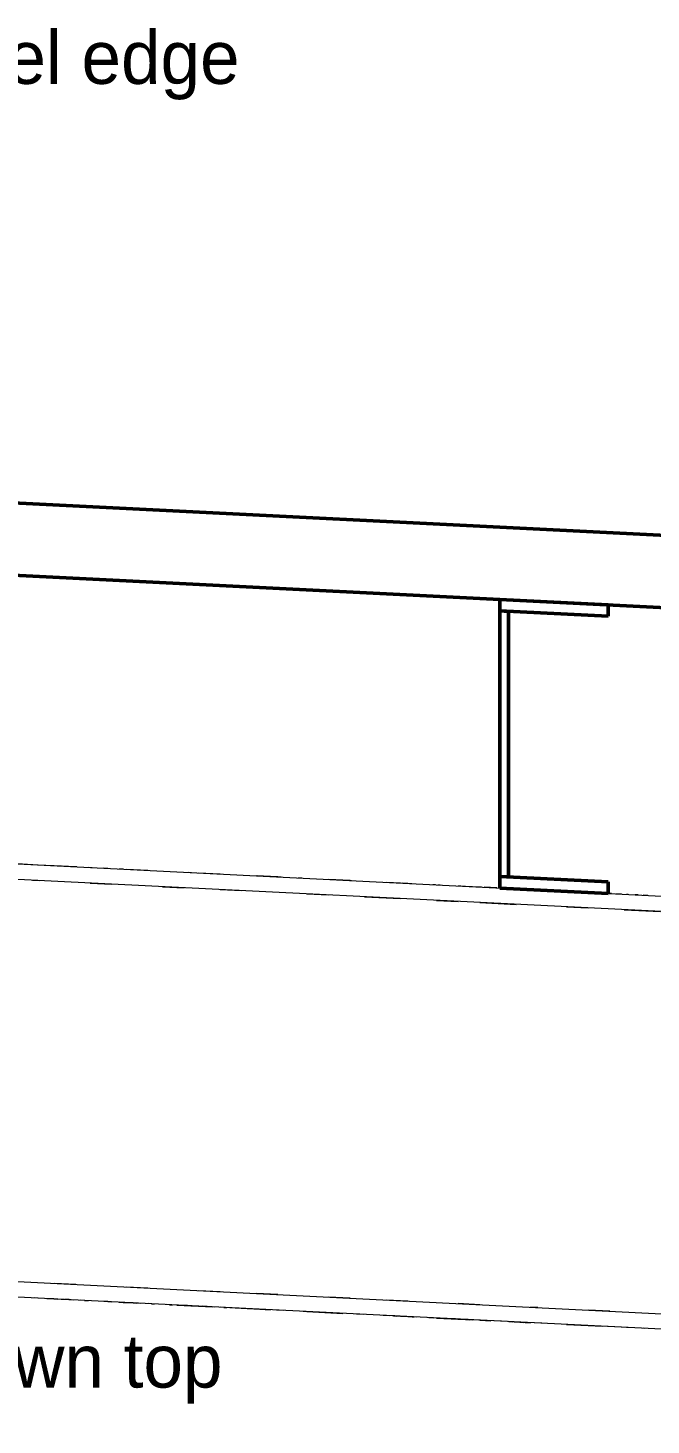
# Model space of a CAD drawing. Header units: metres. Extents: x 10 to 831, y 10 to 584.
# Drawn here: x 361.71 to 383.28, y 437 to 485.39 of the extents above; entities that cross this region are included whole.
import ezdxf

# ---------------------------------------------------------------- set-up
doc = ezdxf.new("R2010")
doc.units = ezdxf.units.M
for name, color, linetype, lineweight in [('CUT', 7, 'Continuous', 50), ('DIM', 1, 'Continuous', 13), ('TXT', 7, 'Continuous', 18), ('VIS', 8, 'Continuous', 13)]:
    doc.layers.add(name, color=color, linetype=linetype, lineweight=lineweight)

msp = doc.modelspace()

# ---------------------------------------------------------------- linework, layer by layer
at = {"layer": 'CUT'}
for p, q in [((315, 471.252), (450, 464.503)), ((450, 462.003), (315, 468.752)), ((381.8, 465.413), (378.05, 465.6)), ((378.05, 465.6), (378.05, 465.2)), ((378.35, 465.185), (378.05, 465.2)), ((378.05, 465.2), (378.05, 456)), ((378.05, 465.2), (381.8, 465.013)), ((378.35, 455.985), (378.35, 465.185)), ((381.8, 465.013), (381.8, 465.413)), ((381.8, 455.812), (378.05, 456)), ((378.05, 456), (378.05, 455.6)), ((378.05, 456), (378.35, 455.985)), ((378.05, 455.6), (381.8, 455.413)), ((381.8, 455.413), (381.8, 455.812))]:
    msp.add_line(p, q, dxfattribs=at)
at = {"layer": 'VIS'}
for p, q in [((30, 473.002), (450, 452.002)), ((450, 451.467), (30, 472.467)), ((315, 471.252), (450, 464.503)), ((359.989, 469.003), (364.13, 468.796)), ((361.05, 468.95), (362.659, 468.87)), ((366.451, 468.68), (361.232, 468.941)), ((361.667, 468.919), (361.915, 468.907)), ((363.861, 468.81), (361.733, 468.916)), ((361.992, 468.903), (361.742, 468.916)), ((364.012, 468.802), (361.763, 468.914)), ((362.006, 468.902), (361.772, 468.914)), ((362.039, 468.9), (361.789, 468.913)), ((362.042, 468.9), (361.793, 468.913)), ((361.851, 468.91), (362.101, 468.898)), ((361.923, 468.906), (362.667, 468.869)), ((362.23, 468.891), (361.983, 468.904)), ((362.234, 468.891), (361.984, 468.904)), ((361.992, 468.903), (362.242, 468.89)), ((361.993, 468.903), (362.243, 468.89)), ((362.142, 468.895), (362.001, 468.903)), ((362.798, 468.863), (362.084, 468.899)), ((362.115, 468.897), (362.843, 468.861)), ((362.384, 468.884), (362.134, 468.896)), ((362.142, 468.895), (362.284, 468.889)), ((362.394, 468.883), (362.145, 468.895)), ((362.154, 468.895), (362.396, 468.882)), ((362.406, 468.882), (362.157, 468.894)), ((362.181, 468.894), (362.426, 468.881)), ((362.442, 468.88), (362.196, 468.893)), ((362.2, 468.893), (363.372, 468.834)), ((362.459, 468.88), (362.211, 468.892)), ((362.464, 468.88), (362.214, 468.892)), ((362.978, 468.853), (362.236, 468.89)), ((367.519, 468.627), (362.267, 468.889)), ((362.565, 468.875), (362.315, 468.886)), ((362.362, 468.885), (362.612, 468.872)), ((362.365, 468.884), (363.595, 468.822)), ((362.425, 468.881), (362.675, 468.869)), ((362.442, 468.88), (362.692, 468.868)), ((362.471, 468.879), (364.719, 468.767)), ((450, 462.003), (315, 468.752)), ((362.518, 468.877), (367.769, 468.614)), ((362.519, 468.877), (362.766, 468.864)), ((362.778, 468.864), (362.534, 468.876)), ((362.699, 468.868), (362.562, 468.875)), ((363.314, 468.837), (362.577, 468.873)), ((362.829, 468.861), (362.586, 468.873)), ((362.655, 468.87), (362.903, 468.858)), ((362.656, 468.87), (363.377, 468.833)), ((362.699, 468.868), (362.835, 468.861)), ((362.845, 468.86), (363.096, 468.847)), ((362.851, 468.86), (363.101, 468.847)), ((362.904, 468.858), (364.63, 468.771)), ((363.173, 468.844), (362.925, 468.856)), ((363.22, 468.841), (362.972, 468.854)), ((362.992, 468.853), (363.241, 468.841)), ((363.12, 468.846), (363.363, 468.834)), ((363.384, 468.833), (363.134, 468.846)), ((363.391, 468.833), (363.142, 468.846)), ((363.404, 468.832), (363.154, 468.845)), ((363.161, 468.845), (363.405, 468.832)), ((363.413, 468.832), (363.179, 468.844)), ((363.429, 468.831), (363.183, 468.844)), ((363.463, 468.829), (363.213, 468.842)), ((363.538, 468.825), (363.288, 468.838)), ((364.534, 468.776), (363.308, 468.837)), ((363.333, 468.836), (363.561, 468.825)), ((363.424, 468.832), (363.674, 468.819)), ((363.673, 468.819), (363.428, 468.831)), ((363.731, 468.816), (363.482, 468.828)), ((364.278, 468.788), (363.529, 468.826)), ((363.603, 468.822), (363.853, 468.81)), ((363.866, 468.809), (363.616, 468.822)), ((363.902, 468.808), (363.652, 468.82)), ((363.966, 468.804), (363.719, 468.817)), ((363.851, 468.81), (364.101, 468.798)), ((363.857, 468.81), (364.106, 468.797)), ((363.94, 468.805), (364.19, 468.793)), ((365.695, 468.717), (363.962, 468.805)), ((365.182, 468.744), (363.99, 468.803)), ((364.239, 468.791), (363.996, 468.803)), ((364.285, 468.788), (364.043, 468.8)), ((365.219, 468.741), (364.055, 468.8)), ((364.055, 468.799), (364.298, 468.788)), ((364.087, 468.798), (364.329, 468.786)), ((364.097, 468.798), (364.817, 468.762)), ((364.138, 468.796), (364.385, 468.783)), ((364.15, 468.795), (364.398, 468.783)), ((364.416, 468.781), (364.169, 468.794)), ((364.315, 468.787), (364.182, 468.793)), ((364.463, 468.779), (364.212, 468.792)), ((364.243, 468.791), (364.47, 468.779)), ((365.037, 468.75), (364.287, 468.788)), ((364.315, 468.787), (364.447, 468.78)), ((364.341, 468.785), (364.59, 468.773)), ((364.346, 468.785), (364.595, 468.772)), ((364.404, 468.783), (364.653, 468.77)), ((364.653, 468.77), (364.407, 468.782)), ((364.663, 468.769), (364.415, 468.782)), ((364.729, 468.766), (364.48, 468.779)), ((364.49, 468.778), (364.74, 468.765)), ((364.543, 468.776), (366.184, 468.693)), ((364.82, 468.762), (364.586, 468.773)), ((364.628, 468.771), (364.873, 468.759)), ((364.884, 468.759), (364.635, 468.771)), ((364.887, 468.758), (364.639, 468.771)), ((364.899, 468.757), (364.651, 468.77)), ((365.449, 468.73), (364.708, 468.767)), ((365.49, 468.728), (364.741, 468.765)), ((364.784, 468.764), (365.034, 468.751)), ((364.99, 468.753), (365.74, 468.716)), ((365.054, 468.75), (365.296, 468.737)), ((365.126, 468.746), (365.373, 468.734)), ((365.895, 468.708), (365.155, 468.745)), ((365.457, 468.73), (365.207, 468.742)), ((365.462, 468.73), (365.212, 468.742)), ((365.54, 468.726), (365.29, 468.738)), ((365.317, 468.737), (366.547, 468.675)), ((365.345, 468.736), (365.595, 468.723)), ((365.352, 468.735), (365.601, 468.723)), ((365.632, 468.721), (365.387, 468.733)), ((365.7, 468.717), (365.456, 468.73)), ((365.739, 468.716), (365.49, 468.728)), ((365.742, 468.716), (365.5, 468.728)), ((365.51, 468.727), (366.238, 468.69)), ((366.267, 468.689), (365.529, 468.726)), ((365.606, 468.722), (365.833, 468.711)), ((365.885, 468.709), (365.636, 468.721)), ((365.641, 468.721), (365.89, 468.708)), ((365.646, 468.72), (367.255, 468.639)), ((365.897, 468.707), (365.648, 468.72)), ((365.86, 468.71), (365.735, 468.716)), ((366.036, 468.701), (365.786, 468.713)), ((365.86, 468.71), (365.985, 468.703)), ((366.152, 468.695), (365.904, 468.707)), ((366.227, 468.691), (365.977, 468.703)), ((365.981, 468.703), (366.228, 468.691)), ((365.988, 468.703), (366.238, 468.69)), ((366.227, 468.691), (365.993, 468.703)), ((366.019, 468.702), (366.258, 468.689)), ((366.021, 468.702), (366.262, 468.689)), ((366.115, 468.697), (366.361, 468.684)), ((366.366, 468.684), (366.117, 468.697)), ((366.438, 468.681), (366.191, 468.693)), ((366.462, 468.68), (366.212, 468.692)), ((367.089, 468.648), (366.375, 468.684)), ((366.39, 468.683), (367.135, 468.645)), ((367.161, 468.644), (366.43, 468.681)), ((366.685, 468.668), (366.438, 468.681)), ((366.735, 468.666), (366.486, 468.678)), ((366.514, 468.677), (366.741, 468.666)), ((366.61, 468.672), (366.73, 468.666)), ((370.259, 468.49), (366.61, 468.672)), ((366.882, 468.659), (366.633, 468.671)), ((366.881, 468.659), (366.634, 468.671)), ((366.894, 468.658), (366.645, 468.671)), ((366.844, 468.661), (367.094, 468.648)), ((366.846, 468.66), (367.096, 468.648)), ((366.85, 468.66), (368.577, 468.574)), ((367.199, 468.642), (366.957, 468.654)), ((366.987, 468.653), (367.237, 468.64)), ((366.988, 468.653), (367.229, 468.641)), ((367.771, 468.614), (367.022, 468.651)), ((367.052, 468.65), (367.273, 468.639)), ((367.075, 468.649), (367.32, 468.636)), ((367.385, 468.634), (367.134, 468.646)), ((367.392, 468.633), (367.143, 468.645)), ((367.921, 468.606), (367.18, 468.644)), ((367.462, 468.63), (367.211, 468.642)), ((370.508, 468.477), (367.26, 468.639)), ((367.535, 468.626), (367.286, 468.638)), ((368.478, 468.579), (367.314, 468.637)), ((367.331, 468.636), (368.078, 468.599)), ((367.356, 468.635), (368.527, 468.576)), ((367.642, 468.62), (367.394, 468.633)), ((367.635, 468.621), (367.4, 468.632)), ((367.409, 468.632), (367.659, 468.62)), ((367.422, 468.631), (367.65, 468.62)), ((367.675, 468.619), (367.428, 468.631)), ((367.45, 468.63), (367.694, 468.618)), ((367.459, 468.63), (367.699, 468.618)), ((367.596, 468.622), (368.832, 468.561)), ((367.868, 468.609), (367.621, 468.622)), ((370.416, 468.481), (367.719, 468.616)), ((368.037, 468.601), (367.788, 468.613)), ((368.996, 468.553), (367.804, 468.613)), ((368.081, 468.599), (367.837, 468.611)), ((368.623, 468.572), (367.892, 468.608)), ((368.17, 468.594), (367.928, 468.606)), ((367.954, 468.605), (368.196, 468.592)), ((367.959, 468.605), (368.206, 468.592)), ((368.39, 468.583), (368.141, 468.596)), ((368.461, 468.58), (368.212, 468.592)), ((368.22, 468.591), (368.47, 468.579)), ((368.489, 468.578), (368.239, 468.591)), ((368.269, 468.589), (369.498, 468.527)), ((368.285, 468.588), (368.535, 468.575)), ((368.534, 468.576), (368.285, 468.588)), ((368.341, 468.586), (368.59, 468.573)), ((368.379, 468.583), (369.041, 468.55)), ((368.665, 468.569), (368.418, 468.582)), ((368.722, 468.567), (368.473, 468.579)), ((369.221, 468.541), (368.482, 468.579)), ((368.485, 468.578), (368.735, 468.566)), ((368.489, 468.578), (368.739, 468.566)), ((368.543, 468.575), (368.788, 468.563)), ((368.594, 468.573), (368.844, 468.561)), ((368.854, 468.56), (368.607, 468.572)), ((368.867, 468.559), (368.617, 468.572)), ((368.91, 468.557), (368.663, 468.57)), ((374.022, 468.302), (368.77, 468.564)), ((368.785, 468.563), (369.013, 468.552)), ((369.042, 468.55), (368.808, 468.562)), ((369.059, 468.549), (368.809, 468.562)), ((369.061, 468.549), (368.816, 468.562)), ((368.947, 468.555), (368.836, 468.561)), ((368.872, 468.559), (369.121, 468.547)), ((369.132, 468.546), (368.884, 468.558)), ((368.9, 468.558), (369.141, 468.546)), ((368.906, 468.557), (369.149, 468.545)), ((368.92, 468.557), (369.17, 468.544)), ((368.921, 468.557), (370.613, 468.472)), ((368.937, 468.555), (369.186, 468.543)), ((368.947, 468.555), (369.059, 468.549)), ((368.964, 468.554), (370.712, 468.467)), ((369.02, 468.552), (374.272, 468.289)), ((369.375, 468.534), (369.127, 468.546)), ((369.387, 468.533), (369.138, 468.546)), ((369.461, 468.529), (369.211, 468.542)), ((369.338, 468.535), (370.084, 468.499)), ((369.344, 468.535), (369.594, 468.523)), ((369.35, 468.535), (369.599, 468.523)), ((370.083, 468.499), (369.353, 468.535)), ((369.627, 468.521), (369.385, 468.534)), ((369.395, 468.533), (369.502, 468.527)), ((369.844, 468.51), (369.395, 468.533)), ((369.656, 468.519), (369.409, 468.532)), ((369.484, 468.529), (370.233, 468.491)), ((369.522, 468.527), (369.767, 468.514)), ((369.573, 468.524), (369.82, 468.512)), ((369.84, 468.51), (369.594, 468.523)), ((369.885, 468.509), (369.635, 468.521)), ((369.899, 468.507), (369.651, 468.52)), ((369.695, 468.518), (369.921, 468.506)), ((369.822, 468.512), (369.716, 468.517)), ((369.716, 468.517), (369.965, 468.504)), ((370.449, 468.48), (369.745, 468.515)), ((370.033, 468.501), (369.784, 468.514)), ((370.04, 468.5), (369.796, 468.513)), ((369.822, 468.512), (369.93, 468.506)), ((369.92, 468.506), (370.169, 468.494)), ((369.937, 468.505), (370.184, 468.493)), ((370.219, 468.492), (369.97, 468.504)), ((370.219, 468.492), (369.97, 468.504)), ((370.373, 468.484), (370.124, 468.496)), ((370.883, 468.459), (370.136, 468.495)), ((370.146, 468.495), (370.81, 468.462)), ((370.168, 468.494), (371.34, 468.435)), ((370.904, 468.457), (370.188, 468.493)), ((370.243, 468.49), (371.852, 468.41)), ((370.536, 468.476), (370.286, 468.488)), ((370.558, 468.475), (370.308, 468.487)), ((371.581, 468.423), (370.333, 468.486)), ((370.341, 468.486), (370.582, 468.474)), ((370.344, 468.486), (370.594, 468.473)), ((370.349, 468.485), (370.599, 468.472)), ((370.361, 468.485), (371.089, 468.448)), ((370.622, 468.471), (370.373, 468.484)), ((370.646, 468.47), (370.399, 468.483)), ((370.435, 468.481), (370.685, 468.469)), ((370.764, 468.465), (370.514, 468.477)), ((370.561, 468.475), (370.809, 468.462)), ((371.737, 468.416), (370.573, 468.474)), ((370.826, 468.461), (370.58, 468.474)), ((370.883, 468.459), (370.633, 468.471)), ((370.693, 468.468), (371.774, 468.414)), ((370.955, 468.454), (370.706, 468.467)), ((371.898, 468.408), (370.716, 468.466)), ((371.058, 468.45), (370.814, 468.462)), ((370.819, 468.462), (371.566, 468.424)), ((370.832, 468.461), (371.579, 468.423)), ((371.084, 468.448), (370.841, 468.461)), ((370.858, 468.459), (371.603, 468.423)), ((370.918, 468.457), (371.168, 468.444)), ((371.214, 468.442), (370.965, 468.454)), ((371.64, 468.421), (370.966, 468.454)), ((371.218, 468.442), (370.969, 468.454)), ((370.982, 468.453), (371.232, 468.441)), ((370.99, 468.453), (371.235, 468.44)), ((371.057, 468.45), (371.284, 468.439)), ((371.368, 468.434), (371.117, 468.447)), ((371.37, 468.434), (371.121, 468.447)), ((371.382, 468.433), (371.135, 468.446)), ((371.385, 468.433), (371.135, 468.445)), ((371.387, 468.433), (371.152, 468.445)), ((371.212, 468.442), (371.462, 468.43)), ((371.22, 468.442), (372.942, 468.356)), ((371.987, 468.403), (371.237, 468.44)), ((371.532, 468.426), (371.283, 468.439)), ((371.29, 468.438), (373.017, 468.351)), ((371.338, 468.435), (371.58, 468.423)), ((371.349, 468.435), (371.598, 468.423)), ((371.47, 468.429), (371.371, 468.434)), ((371.636, 468.421), (371.389, 468.433)), ((371.681, 468.418), (371.435, 468.431)), ((371.47, 468.429), (371.568, 468.424)), ((371.488, 468.428), (372.237, 468.391)), ((372.306, 468.387), (371.566, 468.424)), ((371.88, 468.409), (371.631, 468.421)), ((371.961, 468.404), (371.73, 468.416)), ((371.783, 468.413), (372.022, 468.401)), ((371.786, 468.413), (372.035, 468.4)), ((372.056, 468.399), (371.806, 468.412)), ((371.844, 468.411), (372.093, 468.398)), ((372.111, 468.397), (371.863, 468.409)), ((371.865, 468.409), (371.959, 468.404)), ((372.305, 468.387), (371.865, 468.409)), ((371.915, 468.407), (372.163, 468.394)), ((371.915, 468.407), (372.578, 468.374)), ((372.209, 468.392), (371.961, 468.404)), ((371.966, 468.404), (372.193, 468.393)), ((372.043, 468.4), (372.29, 468.388)), ((372.811, 468.362), (372.095, 468.398)), ((372.37, 468.384), (372.123, 468.397)), ((372.385, 468.383), (372.135, 468.395)), ((372.431, 468.381), (372.148, 468.395)), ((372.243, 468.391), (372.525, 468.376)), ((372.49, 468.378), (372.245, 468.391)), ((372.518, 468.377), (372.275, 468.389)), ((372.531, 468.376), (372.281, 468.389)), ((372.287, 468.388), (373.763, 468.315)), ((372.541, 468.375), (372.297, 468.387)), ((372.301, 468.387), (372.543, 468.375)), ((372.305, 468.387), (372.546, 468.375)), ((372.327, 468.386), (373.074, 468.349)), ((372.58, 468.374), (372.33, 468.386)), ((372.349, 468.385), (372.598, 468.373)), ((373.121, 468.346), (372.379, 468.384)), ((372.406, 468.382), (372.656, 468.37)), ((372.715, 468.366), (372.466, 468.379)), ((372.48, 468.378), (372.73, 468.366)), ((372.511, 468.377), (374.152, 468.295)), ((372.794, 468.363), (372.56, 468.375)), ((372.878, 468.358), (372.628, 468.371)), ((372.708, 468.367), (372.957, 468.355)), ((373.436, 468.33), (372.762, 468.365)), ((373.059, 468.35), (372.839, 468.361)), ((372.856, 468.36), (373.938, 468.305)), ((373.186, 468.343), (372.966, 468.354)), ((373.032, 468.351), (373.279, 468.338)), ((373.292, 468.338), (373.046, 468.35)), ((373.469, 468.329), (373.224, 468.341)), ((373.224, 468.341), (373.463, 468.33)), ((377.1, 468.147), (373.224, 468.341)), ((373.242, 468.341), (374.347, 468.285)), ((373.979, 468.303), (373.249, 468.34)), ((373.271, 468.339), (373.513, 468.327)), ((373.555, 468.325), (373.305, 468.337)), ((373.329, 468.336), (373.556, 468.325)), ((373.341, 468.336), (373.589, 468.323)), ((373.601, 468.322), (373.353, 468.335)), ((373.438, 468.33), (373.682, 468.318)), ((373.714, 468.317), (373.464, 468.33)), ((374.257, 468.289), (373.508, 468.327)), ((373.598, 468.322), (373.846, 468.31)), ((375.317, 468.236), (373.601, 468.322)), ((373.854, 468.31), (373.606, 468.322)), ((373.863, 468.31), (373.615, 468.322)), ((373.868, 468.309), (373.618, 468.322)), ((373.885, 468.308), (373.635, 468.321)), ((377.885, 468.108), (373.659, 468.32)), ((373.997, 468.303), (373.754, 468.315)), ((375.505, 468.227), (373.756, 468.315)), ((373.756, 468.315), (373.998, 468.303)), ((374.031, 468.301), (373.78, 468.313)), ((373.822, 468.312), (374.07, 468.299)), ((374.996, 468.252), (373.832, 468.311)), ((374.067, 468.299), (373.847, 468.31)), ((374.111, 468.297), (373.864, 468.31)), ((373.893, 468.308), (374.141, 468.296)), ((373.932, 468.306), (374.181, 468.293)), ((374.202, 468.293), (373.967, 468.304)), ((374.718, 468.267), (374.003, 468.303)), ((374.02, 468.302), (374.267, 468.289)), ((374.279, 468.288), (374.032, 468.301)), ((374.373, 468.284), (374.125, 468.296)), ((374.171, 468.294), (375.893, 468.208)), ((374.171, 468.294), (374.378, 468.284)), ((374.204, 468.293), (374.453, 468.28)), ((374.449, 468.28), (374.204, 468.293)), ((374.237, 468.29), (374.464, 468.279)), ((374.239, 468.29), (374.48, 468.279)), ((374.306, 468.287), (374.555, 468.274)), ((374.342, 468.286), (374.592, 468.273)), ((375.126, 468.246), (374.387, 468.283)), ((374.507, 468.277), (374.426, 468.281)), ((374.458, 468.279), (377.205, 468.142)), ((374.507, 468.277), (374.67, 468.269)), ((375.232, 468.241), (374.558, 468.274)), ((374.842, 468.26), (374.596, 468.273)), ((374.861, 468.26), (374.611, 468.272)), ((374.885, 468.258), (374.635, 468.27)), ((374.664, 468.269), (375.385, 468.234)), ((374.67, 468.269), (374.746, 468.265)), ((375.44, 468.231), (374.71, 468.267)), ((374.986, 468.253), (374.736, 468.265)), ((375.529, 468.226), (374.78, 468.264)), ((375.054, 468.25), (374.804, 468.262)), ((375.091, 468.248), (374.842, 468.26)), ((375.101, 468.248), (374.854, 468.26)), ((374.906, 468.257), (375.15, 468.245)), ((375.211, 468.242), (374.961, 468.255)), ((374.977, 468.254), (375.227, 468.241)), ((374.986, 468.253), (375.236, 468.24)), ((375.009, 468.252), (375.673, 468.219)), ((375.265, 468.24), (375.018, 468.251)), ((375.02, 468.251), (376.102, 468.197)), ((375.127, 468.246), (375.051, 468.25)), ((375.078, 468.249), (375.281, 468.238)), ((375.089, 468.248), (375.338, 468.236)), ((375.371, 468.234), (375.121, 468.246)), ((375.127, 468.246), (375.204, 468.242)), ((375.146, 468.245), (375.373, 468.234)), ((375.389, 468.233), (375.168, 468.244)), ((375.206, 468.242), (375.447, 468.23)), ((375.454, 468.23), (375.211, 468.242)), ((375.236, 468.24), (376.963, 468.154)), ((375.239, 468.24), (377.137, 468.146)), ((375.286, 468.238), (375.536, 468.226)), ((375.3, 468.237), (376.909, 468.157)), ((375.316, 468.236), (375.565, 468.225)), ((375.323, 468.236), (376.496, 468.178)), ((375.326, 468.236), (376.071, 468.199)), ((375.342, 468.236), (375.593, 468.223)), ((375.608, 468.222), (375.374, 468.234)), ((375.43, 468.231), (375.68, 468.219)), ((375.694, 468.218), (375.445, 468.231)), ((375.502, 468.228), (375.75, 468.215)), ((375.858, 468.209), (375.609, 468.222)), ((375.696, 468.217), (375.938, 468.206)), ((376.82, 468.161), (375.745, 468.215)), ((381.024, 467.952), (375.772, 468.214)), ((376.091, 468.198), (375.844, 468.211)), ((375.884, 468.208), (376.129, 468.196)), ((375.893, 468.208), (376.097, 468.197)), ((377.028, 468.151), (375.905, 468.207)), ((376.625, 468.172), (375.91, 468.207)), ((376.251, 468.19), (376.004, 468.202)), ((376.022, 468.202), (380.774, 467.964)), ((377.591, 468.123), (376.049, 468.2)), ((376.326, 468.186), (376.079, 468.198)), ((376.105, 468.197), (376.826, 468.161)), ((376.368, 468.184), (376.118, 468.197)), ((376.867, 468.159), (376.119, 468.197)), ((376.386, 468.183), (376.135, 468.195)), ((376.414, 468.182), (376.171, 468.194)), ((376.172, 468.194), (376.414, 468.182)), ((376.454, 468.18), (376.204, 468.192)), ((376.529, 468.176), (376.278, 468.188)), ((376.286, 468.188), (376.536, 468.175)), ((376.553, 468.175), (376.302, 468.188)), ((376.567, 468.174), (376.347, 468.185)), ((376.414, 468.182), (376.664, 468.169)), ((376.688, 468.168), (376.44, 468.181)), ((376.475, 468.178), (376.726, 468.166)), ((376.49, 468.178), (376.738, 468.166)), ((377.75, 468.115), (376.502, 468.178)), ((376.509, 468.177), (376.736, 468.166)), ((376.898, 468.158), (376.654, 468.17)), ((376.661, 468.169), (376.869, 468.159)), ((376.91, 468.157), (376.668, 468.169)), ((376.709, 468.167), (377.32, 468.137)), ((376.778, 468.163), (377.441, 468.13)), ((377.016, 468.151), (376.781, 468.163)), ((376.81, 468.162), (377.06, 468.149)), ((377.082, 468.149), (376.834, 468.161)), ((376.842, 468.161), (377.092, 468.148)), ((377.011, 468.152), (376.953, 468.155)), ((377.238, 468.14), (376.991, 468.153)), ((377.011, 468.152), (377.069, 468.149)), ((377.315, 468.137), (377.067, 468.149)), ((377.123, 468.147), (378.844, 468.06)), ((377.139, 468.146), (377.38, 468.133)), ((377.151, 468.145), (377.393, 468.133)), ((377.183, 468.144), (378.265, 468.09)), ((377.531, 468.126), (377.281, 468.139)), ((377.296, 468.138), (378.043, 468.101)), ((377.573, 468.124), (377.325, 468.137)), ((377.587, 468.123), (377.341, 468.135)), ((377.353, 468.135), (377.597, 468.123)), ((377.402, 468.133), (377.653, 468.12)), ((377.413, 468.132), (377.663, 468.12)), ((377.418, 468.132), (377.645, 468.12)), ((377.684, 468.119), (377.435, 468.13)), ((377.707, 468.117), (377.456, 468.13)), ((377.474, 468.129), (378.224, 468.091)), ((377.479, 468.129), (377.726, 468.116)), ((377.524, 468.127), (388.971, 467.554)), ((378.255, 468.09), (377.557, 468.125)), ((377.864, 468.11), (377.615, 468.122)), ((377.875, 468.108), (377.632, 468.121)), ((377.878, 468.108), (377.634, 468.121)), ((377.886, 468.108), (377.636, 468.12)), ((377.882, 468.108), (377.663, 468.12)), ((378.375, 468.084), (377.702, 468.118)), ((377.958, 468.105), (377.709, 468.117)), ((378.484, 468.079), (377.735, 468.116)), ((377.75, 468.115), (377.945, 468.105)), ((378.028, 468.101), (377.777, 468.113)), ((377.808, 468.112), (378.057, 468.1)), ((378.532, 468.076), (377.817, 468.111)), ((378.072, 468.099), (377.825, 468.111)), ((377.846, 468.11), (378.096, 468.098)), ((377.933, 468.106), (378.136, 468.096)), ((378.082, 468.099), (377.936, 468.106)), ((378.717, 468.067), (377.977, 468.103)), ((377.984, 468.103), (378.235, 468.091)), ((377.985, 468.103), (378.18, 468.093)), ((378.027, 468.101), (378.267, 468.089)), ((378.351, 468.085), (378.102, 468.098)), ((378.106, 468.097), (378.347, 468.085)), ((378.136, 468.096), (379.307, 468.037)), ((378.18, 468.093), (378.402, 468.082)), ((378.423, 468.082), (378.188, 468.093)), ((378.357, 468.085), (378.224, 468.091)), ((378.472, 468.079), (378.251, 468.09)), ((378.305, 468.087), (378.554, 468.075)), ((379.401, 468.032), (378.326, 468.086)), ((378.413, 468.082), (378.662, 468.07)), ((380.709, 467.967), (378.503, 468.077)), ((378.535, 468.076), (378.575, 468.074)), ((380.57, 467.974), (378.535, 468.076)), ((378.546, 468.075), (379.209, 468.042)), ((378.798, 468.062), (378.55, 468.075)), ((378.606, 468.072), (379.333, 468.036)), ((378.861, 468.059), (378.612, 468.072)), ((378.613, 468.072), (380.511, 467.977)), ((378.869, 468.059), (378.619, 468.072)), ((378.886, 468.058), (378.636, 468.071)), ((378.772, 468.064), (378.732, 468.066)), ((378.736, 468.066), (379.359, 468.034)), ((378.748, 468.065), (379.359, 468.034)), ((378.99, 468.053), (378.753, 468.065)), ((378.772, 468.064), (378.81, 468.062)), ((379.026, 468.051), (378.777, 468.063)), ((378.781, 468.063), (379.008, 468.052)), ((378.786, 468.063), (379.036, 468.05)), ((379.019, 468.052), (378.812, 468.062)), ((379.063, 468.049), (378.815, 468.062)), ((379.557, 468.024), (378.815, 468.062)), ((378.846, 468.06), (379.096, 468.048)), ((378.901, 468.058), (379.151, 468.045)), ((378.993, 468.053), (378.957, 468.054)), ((378.961, 468.054), (379.208, 468.042)), ((378.972, 468.054), (379.222, 468.041)), ((378.993, 468.053), (379.028, 468.051)), ((379.072, 468.049), (379.314, 468.037)), ((379.073, 468.049), (379.323, 468.037)), ((379.336, 468.036), (379.093, 468.048)), ((379.338, 468.036), (379.096, 468.048)), ((379.349, 468.035), (379.099, 468.048)), ((379.793, 468.013), (379.133, 468.046)), ((382.001, 467.903), (379.253, 468.04)), ((379.294, 468.038), (379.483, 468.029)), ((379.333, 468.036), (379.58, 468.024)), ((379.535, 468.025), (379.335, 468.036)), ((379.341, 468.036), (379.591, 468.023)), ((379.346, 468.035), (380.428, 467.981)), ((379.528, 468.026), (379.452, 468.03)), ((379.703, 468.018), (379.457, 468.029)), ((379.468, 468.029), (379.708, 468.017)), ((379.478, 468.029), (379.58, 468.024)), ((380.171, 467.994), (379.497, 468.028)), ((379.786, 468.013), (379.539, 468.025)), ((379.811, 468.012), (379.564, 468.024)), ((379.58, 468.024), (379.686, 468.018)), ((379.83, 468.011), (379.596, 468.023)), ((379.665, 468.019), (379.601, 468.023)), ((379.689, 468.018), (379.938, 468.005)), ((379.69, 468.018), (379.916, 468.006)), ((380.881, 467.958), (379.699, 468.018)), ((379.957, 468.005), (379.708, 468.017)), ((380.916, 467.957), (379.724, 468.017)), ((379.75, 468.015), (379.766, 468.014)), ((380.928, 467.956), (379.75, 468.015)), ((380.028, 468.001), (379.779, 468.014)), ((379.786, 468.013), (380.037, 468)), ((379.795, 468.013), (380.042, 468)), ((379.8, 468.012), (380.049, 468)), ((379.8, 468.012), (380.044, 468)), ((379.847, 468.01), (379.831, 468.011)), ((379.846, 468.01), (380.096, 467.998)), ((379.847, 468.01), (379.864, 468.01)), ((380.075, 467.998), (379.856, 468.01)), ((379.904, 468.007), (379.892, 468.008)), ((379.897, 468.007), (381.505, 467.927)), ((379.904, 468.007), (379.915, 468.006)), ((379.95, 468.005), (380.196, 467.992)), ((380.202, 467.992), (379.952, 468.005)), ((379.971, 468.004), (380.175, 467.994)), ((380.002, 468.002), (379.995, 468.002)), ((380.743, 467.966), (379.995, 468.002)), ((380.002, 468.002), (380.009, 468.002)), ((380.039, 468), (380.281, 467.989)), ((383.942, 467.805), (380.065, 467.999)), ((380.346, 467.985), (380.097, 467.998)), ((380.358, 467.984), (380.108, 467.997)), ((380.337, 467.986), (380.136, 467.995)), ((380.17, 467.994), (381.403, 467.933)), ((380.525, 467.976), (380.276, 467.989)), ((380.539, 467.976), (380.293, 467.988)), ((380.548, 467.975), (380.3, 467.988)), ((380.553, 467.975), (380.304, 467.988)), ((380.315, 467.987), (380.978, 467.953)), ((380.341, 467.986), (380.591, 467.973)), ((380.426, 467.981), (380.676, 467.969)), ((380.433, 467.981), (381.001, 467.952)), ((380.689, 467.968), (380.443, 467.981)), ((380.674, 467.969), (380.454, 467.98)), ((380.471, 467.979), (380.72, 467.966)), ((381.551, 467.925), (380.476, 467.978)), ((380.481, 467.978), (380.676, 467.969)), ((380.546, 467.975), (380.788, 467.963)), ((380.795, 467.962), (380.553, 467.975)), ((380.797, 467.962), (380.554, 467.975)), ((380.566, 467.974), (381.796, 467.913)), ((380.689, 467.968), (380.867, 467.959)), ((380.957, 467.954), (380.707, 467.967)), ((380.784, 467.964), (381.531, 467.926)), ((380.787, 467.963), (381.398, 467.933)), ((381.514, 467.927), (380.816, 467.962)), ((380.84, 467.961), (381.748, 467.915)), ((381.967, 467.904), (380.844, 467.961)), ((380.846, 467.96), (381.096, 467.947)), ((380.909, 467.957), (381.149, 467.945)), ((380.938, 467.956), (381.184, 467.944)), ((380.948, 467.955), (382.12, 467.896)), ((380.951, 467.955), (382.699, 467.868)), ((380.983, 467.953), (381.733, 467.916)), ((381.238, 467.941), (381.002, 467.952)), ((381.006, 467.952), (382.698, 467.868)), ((381.307, 467.937), (381.062, 467.95)), ((381.355, 467.935), (381.105, 467.947)), ((381.386, 467.933), (381.136, 467.945)), ((381.391, 467.933), (381.172, 467.944)), ((381.184, 467.944), (381.433, 467.931)), ((381.227, 467.941), (381.435, 467.93)), ((381.483, 467.928), (381.233, 467.941)), ((381.268, 467.939), (381.512, 467.927)), ((381.538, 467.925), (381.29, 467.938)), ((381.294, 467.938), (381.543, 467.925)), ((381.311, 467.937), (381.559, 467.924)), ((381.555, 467.925), (381.335, 467.936)), ((381.676, 467.918), (381.43, 467.931)), ((381.699, 467.918), (381.449, 467.93)), ((381.51, 467.927), (382.592, 467.873)), ((381.712, 467.917), (381.517, 467.927)), ((381.795, 467.913), (381.547, 467.925)), ((381.554, 467.925), (381.803, 467.913)), ((381.571, 467.924), (382.14, 467.896)), ((381.641, 467.921), (382.746, 467.865)), ((381.651, 467.92), (381.846, 467.91)), ((381.953, 467.905), (381.702, 467.918)), ((381.957, 467.904), (381.707, 467.917)), ((381.761, 467.914), (381.939, 467.905)), ((382.024, 467.902), (381.774, 467.914)), ((381.78, 467.913), (382.525, 467.876)), ((382.042, 467.901), (381.794, 467.913)), ((386.026, 465.201), (334.757, 467.764)), ((335.507, 467.727), (386.276, 465.188)), ((381.841, 467.91), (382.09, 467.898)), ((381.846, 467.91), (382.095, 467.897)), ((381.925, 467.906), (382.174, 467.894)), ((381.961, 467.904), (382.188, 467.893)), ((381.988, 467.903), (383.886, 467.808)), ((382.001, 467.903), (382.244, 467.89)), ((382.252, 467.89), (382.009, 467.902)), ((382.01, 467.902), (382.214, 467.892)), ((382.258, 467.889), (382.011, 467.902)), ((382.258, 467.889), (382.015, 467.902)), ((382.287, 467.888), (382.042, 467.901)), ((382.332, 467.886), (382.082, 467.899)), ((382.352, 467.885), (382.102, 467.897)), ((382.823, 467.861), (382.108, 467.897)), ((382.246, 467.89), (382.491, 467.878)), ((387.026, 467.651), (382.275, 467.889)), ((382.527, 467.876), (382.277, 467.889)), ((382.528, 467.876), (382.28, 467.889)), ((382.287, 467.888), (382.537, 467.875)), ((382.498, 467.877), (382.301, 467.888)), ((382.35, 467.885), (382.59, 467.873)), ((382.644, 467.87), (382.41, 467.882)), ((382.662, 467.87), (382.416, 467.882)), ((382.42, 467.882), (382.667, 467.869)), ((382.697, 467.868), (382.448, 467.88)), ((382.525, 467.876), (387.276, 467.639)), ((382.84, 467.861), (382.59, 467.873)), ((384.131, 467.796), (382.626, 467.871)), ((382.887, 467.858), (382.636, 467.87)), ((383.314, 467.837), (382.64, 467.87)), ((382.876, 467.858), (382.656, 467.87)), ((382.656, 467.87), (383.565, 467.825)), ((382.68, 467.869), (382.929, 467.856)), ((382.956, 467.855), (382.707, 467.867)), ((382.709, 467.867), (383.279, 467.839)), ((383.024, 467.851), (382.774, 467.864)), ((382.789, 467.863), (383.038, 467.851)), ((382.826, 467.861), (383.437, 467.831)), ((382.831, 467.861), (383.01, 467.852)), ((382.869, 467.859), (383.097, 467.848)), ((383.159, 467.844), (382.91, 467.857)), ((383.141, 467.846), (382.941, 467.856)), ((382.949, 467.855), (383.173, 467.844)), ((382.968, 467.854), (383.218, 467.841)), ((383.719, 467.817), (382.989, 467.853)), ((383.267, 467.839), (383.021, 467.851)), ((383.046, 467.85), (383.295, 467.838)), ((383.283, 467.839), (383.087, 467.848)), ((385.861, 467.709), (383.216, 467.841)), ((383.492, 467.828), (383.246, 467.84)), ((383.518, 467.827), (383.27, 467.839)), ((356.096, 466.697), (362.34, 466.385)), ((360.122, 466.496), (362.328, 466.386)), ((361.368, 466.434), (362.084, 466.399)), ((361.542, 466.425), (361.793, 466.413)), ((361.735, 466.416), (362.483, 466.378)), ((361.804, 466.413), (362.534, 466.376)), ((361.865, 466.409), (362.616, 466.371)), ((361.908, 466.407), (362.157, 466.394)), ((361.949, 466.405), (362.196, 466.392)), ((361.958, 466.404), (362.208, 466.392)), ((361.988, 466.403), (362.236, 466.391)), ((362.024, 466.401), (362.274, 466.389)), ((362.33, 466.386), (362.579, 466.374)), ((362.373, 466.384), (362.622, 466.371)), ((362.577, 466.374), (362.817, 466.361)), ((363.991, 466.303), (362.741, 466.365)), ((362.936, 466.356), (363.183, 466.344)), ((362.957, 466.355), (363.208, 466.342)), ((362.992, 466.353), (364.241, 466.29)), ((363.041, 466.351), (363.291, 466.338)), ((363.089, 466.348), (363.339, 466.336)), ((363.232, 466.341), (363.482, 466.329)), ((363.265, 466.339), (363.508, 466.327)), ((363.275, 466.338), (363.99, 466.303)), ((363.366, 466.334), (363.616, 466.322)), ((363.373, 466.334), (363.623, 466.322)), ((363.404, 466.332), (363.653, 466.32)), ((363.472, 466.329), (363.719, 466.317)), ((363.512, 466.327), (365.261, 466.24)), ((363.6, 466.322), (364.85, 466.26)), ((363.826, 466.311), (364.574, 466.274)), ((363.957, 466.304), (364.207, 466.292)), ((364.016, 466.302), (364.257, 466.29)), ((364.023, 466.302), (364.772, 466.264)), ((364.041, 466.3), (364.29, 466.288)), ((364.366, 466.284), (365.116, 466.246)), ((364.373, 466.284), (366.124, 466.197)), ((364.401, 466.283), (364.651, 466.27)), ((364.461, 466.279), (364.708, 466.267)), ((364.726, 466.266), (364.969, 466.254)), ((364.729, 466.266), (364.979, 466.254)), ((364.957, 466.255), (365.207, 466.242)), ((364.96, 466.255), (370.677, 465.969)), ((365.04, 466.25), (365.789, 466.213)), ((365.399, 466.233), (365.648, 466.22)), ((365.449, 466.23), (366.191, 466.193)), ((365.456, 466.229), (365.696, 466.217)), ((365.472, 466.229), (365.722, 466.216)), ((365.514, 466.227), (367.229, 466.141)), ((365.659, 466.22), (365.897, 466.207)), ((365.728, 466.216), (366.476, 466.178)), ((366.99, 466.153), (365.74, 466.216)), ((365.822, 466.212), (366.071, 466.199)), ((365.866, 466.209), (366.117, 466.197)), ((365.99, 466.203), (367.239, 466.141)), ((366.188, 466.193), (366.43, 466.181)), ((366.388, 466.183), (366.634, 466.171)), ((366.457, 466.18), (366.706, 466.167)), ((366.521, 466.177), (367.27, 466.139)), ((366.539, 466.175), (366.788, 466.163)), ((366.866, 466.159), (367.617, 466.121)), ((366.873, 466.159), (367.123, 466.147)), ((366.894, 466.158), (367.143, 466.146)), ((366.932, 466.156), (367.18, 466.144)), ((367.225, 466.141), (367.474, 466.129)), ((367.318, 466.137), (367.567, 466.124)), ((367.375, 466.134), (367.621, 466.121)), ((367.457, 466.13), (367.706, 466.117)), ((367.538, 466.125), (367.788, 466.113)), ((367.567, 466.124), (367.804, 466.113)), ((367.648, 466.12), (367.892, 466.108)), ((367.873, 466.109), (368.123, 466.096)), ((367.891, 466.108), (368.141, 466.096)), ((367.921, 466.106), (368.168, 466.094)), ((368.224, 466.091), (368.972, 466.054)), ((368.361, 466.085), (368.607, 466.072)), ((368.367, 466.084), (368.617, 466.072)), ((368.456, 466.08), (368.706, 466.067)), ((368.595, 466.072), (369.844, 466.01)), ((370.488, 465.978), (368.739, 466.066)), ((368.815, 466.062), (369.563, 466.024)), ((368.815, 466.062), (369.055, 466.049)), ((368.874, 466.059), (369.124, 466.046)), ((368.888, 466.058), (369.138, 466.046)), ((369.009, 466.052), (371.257, 465.94)), ((369.019, 466.052), (369.769, 466.014)), ((369.037, 466.05), (369.286, 466.038)), ((369.059, 466.049), (369.309, 466.037)), ((369.109, 466.047), (369.353, 466.035)), ((369.347, 466.035), (369.594, 466.023)), ((369.367, 466.034), (370.118, 465.997)), ((369.404, 466.032), (369.651, 466.02)), ((369.456, 466.029), (369.706, 466.017)), ((369.473, 466.029), (369.712, 466.017)), ((369.488, 466.028), (370.738, 465.966)), ((369.721, 466.017), (369.97, 466.004)), ((369.874, 466.009), (370.124, 465.997)), ((370.036, 466), (370.286, 465.988)), ((370.083, 465.998), (370.327, 465.986)), ((370.255, 465.99), (370.495, 465.978)), ((370.385, 465.984), (370.634, 465.971)), ((370.393, 465.983), (370.64, 465.971)), ((370.455, 465.98), (370.706, 465.967)), ((370.558, 465.975), (370.807, 465.962)), ((370.64, 465.971), (371.341, 465.936)), ((370.719, 465.966), (371.467, 465.929)), ((370.81, 465.962), (371.059, 465.95)), ((370.868, 465.959), (371.117, 465.947)), ((370.874, 465.959), (371.124, 465.947)), ((370.906, 465.957), (372.621, 465.871)), ((371.363, 465.935), (371.613, 465.922)), ((371.38, 465.933), (371.619, 465.922)), ((371.382, 465.933), (371.631, 465.921)), ((371.518, 465.927), (371.768, 465.914)), ((371.544, 465.925), (371.788, 465.913)), ((371.694, 465.918), (371.934, 465.906)), ((371.868, 465.909), (372.618, 465.871)), ((371.875, 465.909), (372.124, 465.896)), ((371.877, 465.909), (372.123, 465.896)), ((371.955, 465.904), (372.205, 465.892)), ((371.987, 465.903), (373.737, 465.815)), ((372.034, 465.901), (372.784, 465.863)), ((372.083, 465.899), (373.224, 465.841)), ((372.216, 465.891), (372.466, 465.879)), ((373.486, 465.828), (372.237, 465.89)), ((372.306, 465.887), (373.055, 465.849)), ((372.58, 465.874), (379.822, 465.511)), ((372.799, 465.863), (373.046, 465.85)), ((372.865, 465.859), (373.113, 465.847)), ((372.874, 465.859), (373.125, 465.846)), ((372.878, 465.858), (373.127, 465.846)), ((372.955, 465.855), (373.205, 465.842)), ((373.005, 465.852), (373.249, 465.84)), ((373.287, 465.838), (374.003, 465.803)), ((373.368, 465.834), (373.618, 465.822)), ((373.517, 465.827), (374.266, 465.789)), ((373.534, 465.826), (373.784, 465.813)), ((373.59, 465.823), (374.838, 465.761)), ((373.714, 465.817), (373.963, 465.804)), ((373.785, 465.813), (374.032, 465.801)), ((373.854, 465.81), (374.596, 465.773)), ((373.874, 465.809), (374.125, 465.796)), ((373.875, 465.808), (374.125, 465.796)), ((373.954, 465.805), (374.204, 465.793)), ((374.302, 465.788), (374.551, 465.775)), ((374.368, 465.784), (375.119, 465.747)), ((374.466, 465.779), (374.71, 465.767)), ((374.711, 465.767), (374.961, 465.755)), ((374.772, 465.764), (375.018, 465.752)), ((374.873, 465.759), (375.121, 465.747)), ((374.875, 465.759), (375.125, 465.747)), ((374.954, 465.755), (375.204, 465.743)), ((375.032, 465.751), (375.283, 465.739)), ((375.195, 465.743), (375.91, 465.707)), ((376.985, 465.654), (375.236, 465.74)), ((375.337, 465.736), (375.584, 465.724)), ((375.486, 465.728), (377.235, 465.641)), ((375.505, 465.727), (377.254, 465.64)), ((375.681, 465.719), (375.905, 465.707)), ((375.758, 465.714), (376.498, 465.678)), ((375.798, 465.712), (376.048, 465.7)), ((375.807, 465.712), (377.523, 465.626)), ((375.868, 465.709), (376.118, 465.697)), ((375.875, 465.708), (376.625, 465.671)), ((375.927, 465.706), (376.171, 465.694)), ((375.954, 465.705), (376.204, 465.692)), ((376.015, 465.702), (376.764, 465.664)), ((376.031, 465.701), (376.281, 465.688)), ((376.209, 465.692), (376.459, 465.68)), ((376.326, 465.686), (377.067, 465.649)), ((376.368, 465.684), (376.618, 465.672)), ((376.393, 465.683), (381.613, 465.422)), ((376.493, 465.678), (376.733, 465.666)), ((376.869, 465.659), (377.619, 465.621)), ((376.954, 465.655), (377.703, 465.618)), ((377.102, 465.647), (377.817, 465.612)), ((377.182, 465.644), (378.351, 465.585)), ((377.207, 465.642), (377.956, 465.605)), ((377.238, 465.64), (377.484, 465.629)), ((377.295, 465.638), (378.043, 465.601)), ((377.365, 465.634), (377.615, 465.622)), ((377.375, 465.634), (377.625, 465.621)), ((377.388, 465.633), (377.632, 465.621)), ((377.477, 465.629), (377.702, 465.618)), ((377.531, 465.626), (377.78, 465.613)), ((377.809, 465.612), (378.056, 465.599)), ((377.933, 465.606), (378.172, 465.594)), ((378.013, 465.602), (380.522, 465.476)), ((378.031, 465.601), (378.251, 465.59)), ((378.05, 465.6), (378.05, 465.6)), ((381.8, 465.413), (378.05, 465.6)), ((378.05, 465.2), (378.05, 465.6)), ((378.224, 465.591), (378.47, 465.579)), ((379.983, 465.503), (378.235, 465.591)), ((378.362, 465.585), (378.606, 465.572)), ((378.369, 465.584), (378.619, 465.572)), ((378.375, 465.584), (378.625, 465.571)), ((378.453, 465.58), (378.703, 465.567)), ((378.484, 465.578), (380.233, 465.491)), ((378.514, 465.577), (379.263, 465.539)), ((378.53, 465.576), (378.779, 465.564)), ((378.584, 465.573), (379.334, 465.536)), ((378.704, 465.567), (378.954, 465.555)), ((378.798, 465.562), (379.539, 465.525)), ((378.824, 465.562), (379.497, 465.528)), ((378.861, 465.559), (379.11, 465.547)), ((378.913, 465.557), (379.133, 465.546)), ((379.009, 465.552), (379.724, 465.517)), ((379.21, 465.542), (379.457, 465.529)), ((379.291, 465.538), (379.54, 465.525)), ((379.37, 465.534), (380.119, 465.497)), ((379.375, 465.534), (379.625, 465.521)), ((379.453, 465.53), (379.703, 465.517)), ((379.529, 465.526), (379.779, 465.514)), ((379.702, 465.517), (380.452, 465.48)), ((379.823, 465.511), (380.067, 465.499)), ((379.858, 465.51), (380.108, 465.497)), ((380.196, 465.493), (380.443, 465.481)), ((378.05, 465.2), (378.05, 465.4)), ((378.05, 465.2), (378.05, 465.2)), ((378.05, 465.2), (381.8, 465.013)), ((378.35, 465.185), (378.05, 465.2)), ((378.05, 456), (378.05, 465.2)), ((378.05, 465.2), (378.05, 465.2)), ((378.35, 465.185), (378.05, 465.2)), ((378.05, 456), (378.05, 465.2)), ((381.8, 465.013), (378.05, 465.2)), ((378.35, 465.185), (378.35, 465.185)), ((378.35, 455.985), (378.35, 465.185)), ((378.35, 455.985), (378.35, 465.185)), ((380.233, 465.491), (380.454, 465.48)), ((380.281, 465.489), (380.528, 465.476)), ((380.376, 465.483), (380.626, 465.471)), ((380.452, 465.48), (380.702, 465.467)), ((380.62, 465.471), (381.293, 465.438)), ((380.709, 465.467), (382.915, 465.356)), ((380.787, 465.463), (381.036, 465.45)), ((380.856, 465.459), (381.105, 465.447)), ((380.87, 465.459), (381.119, 465.447)), ((381.002, 465.452), (383.25, 465.34)), ((381.011, 465.452), (381.261, 465.44)), ((381.028, 465.451), (381.278, 465.438)), ((381.114, 465.447), (381.335, 465.436)), ((381.183, 465.443), (381.43, 465.431)), ((381.2, 465.442), (381.449, 465.43)), ((381.269, 465.439), (382.011, 465.402)), ((381.284, 465.438), (381.528, 465.426)), ((381.376, 465.433), (381.626, 465.421)), ((381.393, 465.433), (381.631, 465.421)), ((381.452, 465.43), (383.202, 465.342)), ((381.661, 465.419), (381.889, 465.408)), ((382.982, 465.354), (381.733, 465.416)), ((381.8, 465.413), (381.8, 465.413)), ((381.8, 465.013), (381.8, 465.413)), ((381.8, 465.013), (381.8, 465.212)), ((381.8, 465.013), (381.8, 465.013)), ((381.981, 465.404), (382.626, 465.371)), ((381.982, 465.404), (383.732, 465.316)), ((382.027, 465.401), (382.277, 465.389)), ((382.164, 465.394), (382.387, 465.383)), ((382.169, 465.394), (382.909, 465.357)), ((382.198, 465.393), (382.947, 465.355)), ((382.284, 465.389), (383.032, 465.351)), ((382.352, 465.385), (382.601, 465.373)), ((382.37, 465.384), (382.62, 465.371)), ((382.376, 465.384), (382.626, 465.371)), ((382.416, 465.381), (383.089, 465.348)), ((382.436, 465.38), (382.656, 465.37)), ((382.717, 465.367), (382.928, 465.356)), ((382.732, 465.366), (382.971, 465.354)), ((382.746, 465.365), (382.989, 465.353)), ((382.753, 465.365), (383, 465.353)), ((383.01, 465.352), (383.76, 465.314)), ((383.047, 465.35), (383.296, 465.337)), ((383.079, 465.349), (384.328, 465.286)), ((362.068, 456.399), (361.332, 456.436)), ((362.869, 456.359), (362.068, 456.399)), ((363.365, 456.334), (362.615, 456.372)), ((363.038, 456.351), (362.905, 456.357)), ((363.402, 456.332), (363.269, 456.339)), ((363.936, 456.305), (363.803, 456.312)), ((361.866, 455.874), (362.115, 455.861)), ((364.47, 456.279), (364.337, 456.285)), ((365.004, 456.252), (364.87, 456.259)), ((365.864, 456.21), (365.114, 456.247)), ((367.377, 456.134), (367.258, 456.139)), ((368.363, 456.084), (367.613, 456.122)), ((370.362, 455.985), (369.613, 456.022)), ((369.76, 456.014), (369.641, 456.02)), ((370.475, 455.979), (370.355, 455.985)), ((371.19, 455.943), (371.07, 455.949)), ((372.861, 455.86), (372.111, 455.897)), ((372.917, 455.856), (372.604, 455.873)), ((378.05, 456), (378.05, 456)), ((378.05, 456), (378.35, 455.985)), ((381.8, 455.812), (378.05, 456)), ((378.05, 456), (378.05, 456)), ((381.8, 455.812), (378.05, 456)), ((378.05, 455.6), (378.05, 456)), ((378.35, 455.985), (378.05, 456)), ((378.35, 455.985), (378.35, 455.985)), ((363.865, 455.774), (364.614, 455.737)), ((366.364, 455.649), (367.114, 455.612)), ((368.363, 455.549), (369.113, 455.512)), ((371.361, 455.399), (372.111, 455.362)), ((374.86, 455.76), (374.111, 455.797)), ((375.004, 455.752), (374.69, 455.768)), ((375.822, 455.712), (375.733, 455.716)), ((375.985, 455.703), (375.896, 455.707)), ((376.697, 455.668), (376.608, 455.672)), ((377.359, 455.635), (376.609, 455.672)), ((377.409, 455.632), (377.32, 455.637)), ((377.947, 455.605), (377.505, 455.627)), ((378.122, 455.596), (378.033, 455.601)), ((378.05, 455.6), (378.05, 455.6)), ((381.8, 455.413), (378.05, 455.6)), ((379.358, 455.534), (379.108, 455.547)), ((381.857, 455.41), (381.107, 455.447)), ((381.8, 455.812), (381.8, 455.812)), ((381.8, 455.413), (381.8, 455.812)), ((381.8, 455.413), (381.8, 455.413)), ((381.914, 455.407), (381.857, 455.41)), ((382.258, 455.389), (382.087, 455.398)), ((382.488, 455.378), (382.431, 455.381)), ((382.788, 455.363), (382.731, 455.366)), ((382.833, 455.361), (382.775, 455.363)), ((383.177, 455.343), (383.005, 455.352)), ((373.36, 455.3), (374.61, 455.237)), ((375.859, 455.174), (376.609, 455.137)), ((377.359, 455.099), (378.608, 455.037)), ((380.358, 454.949), (381.107, 454.912)), ((382.356, 454.85), (383.606, 454.787)), ((323.883, 443.844), (450, 437.538)), ((450, 437.003), (322.633, 443.371)), ((363.365, 441.869), (362.615, 441.907)), ((365.864, 441.745), (365.114, 441.782)), ((362.068, 441.399), (361.921, 441.406)), ((362.365, 441.384), (363.115, 441.346)), ((362.602, 441.373), (362.469, 441.379)), ((362.602, 441.373), (362.735, 441.365)), ((363.135, 441.346), (363.002, 441.352)), ((363.135, 441.346), (363.269, 441.339)), ((363.67, 441.319), (363.536, 441.326)), ((363.67, 441.319), (363.803, 441.312)), ((368.363, 441.62), (367.613, 441.657)), ((370.362, 441.519), (369.613, 441.557)), ((372.861, 441.394), (372.111, 441.432)), ((374.86, 441.294), (374.111, 441.332)), ((364.47, 441.279), (364.337, 441.285)), ((364.47, 441.279), (364.603, 441.273)), ((364.864, 441.26), (365.614, 441.222)), ((365.004, 441.252), (364.87, 441.259)), ((365.004, 441.252), (365.137, 441.245)), ((365.357, 441.235), (365.253, 441.24)), ((365.357, 441.235), (365.462, 441.229)), ((365.984, 441.203), (365.88, 441.208)), ((365.984, 441.203), (366.089, 441.198)), ((366.611, 441.172), (366.507, 441.177)), ((366.611, 441.172), (366.715, 441.167)), ((366.863, 441.159), (368.113, 441.097)), ((367.237, 441.141), (367.133, 441.146)), ((367.237, 441.141), (367.342, 441.135)), ((368.074, 441.099), (367.76, 441.115)), ((367.865, 441.11), (368.178, 441.093)), ((368.7, 441.067), (368.387, 441.083)), ((368.491, 441.078), (368.596, 441.072)), ((369.413, 441.032), (368.7, 441.067)), ((368.878, 441.058), (369.502, 441.028)), ((369.362, 441.034), (370.112, 440.997)), ((369.624, 441.022), (369.393, 441.033)), ((369.624, 441.022), (369.393, 441.033)), ((370.548, 440.975), (370.317, 440.986)), ((370.548, 440.975), (370.317, 440.986)), ((371.472, 440.929), (371.241, 440.941)), ((371.472, 440.929), (371.241, 440.941)), ((371.361, 440.935), (372.611, 440.872)), ((372.395, 440.883), (372.165, 440.894)), ((372.395, 440.883), (372.165, 440.894)), ((373.32, 440.837), (373.088, 440.848)), ((373.32, 440.837), (373.088, 440.848)), ((377.359, 441.169), (376.609, 441.207)), ((379.358, 441.07), (379.108, 441.082)), ((381.857, 440.944), (381.107, 440.982)), ((374.244, 440.791), (374.012, 440.802)), ((374.244, 440.791), (374.012, 440.802)), ((374.408, 440.782), (374.334, 440.786)), ((374.36, 440.784), (375.11, 440.747)), ((374.408, 440.782), (374.481, 440.779)), ((375.167, 440.744), (374.936, 440.755)), ((375.167, 440.744), (374.936, 440.755)), ((375.015, 440.752), (374.957, 440.755)), ((375.015, 440.752), (375.072, 440.749)), ((375.704, 440.717), (375.532, 440.726)), ((375.59, 440.723), (375.762, 440.714)), ((375.859, 440.709), (377.109, 440.647)), ((376.509, 440.677), (376.337, 440.686)), ((376.394, 440.683), (376.567, 440.674)), ((376.954, 440.655), (376.666, 440.669)), ((376.707, 440.667), (376.995, 440.652)), ((378.096, 440.598), (376.869, 440.659)), ((377.696, 440.618), (377.325, 440.636)), ((377.366, 440.634), (377.738, 440.615)), ((378.108, 440.597), (378.067, 440.599)), ((378.456, 440.579), (378.332, 440.586)), ((378.357, 440.585), (378.481, 440.578)), ((378.358, 440.585), (379.108, 440.547)), ((378.853, 440.56), (378.779, 440.564)), ((378.803, 440.562), (378.878, 440.558)), ((379.501, 440.528), (379.251, 440.54)), ((380.358, 440.485), (381.607, 440.422)), ((380.997, 440.452), (380.748, 440.465)), ((382.019, 440.402), (380.792, 440.463)), ((382.495, 440.378), (382.245, 440.39)), ((382.488, 440.378), (382.431, 440.381)), ((383.062, 440.35), (383.005, 440.353))]:
    msp.add_line(p, q, dxfattribs=at)

# ---------------------------------------------------------------- texts
at = {"layer": 'DIM'}
msp.add_text('+3.150 crown top', height=1.84, dxfattribs=at).set_placement((349.5, 438.3))
at = {"layer": 'TXT'}
msp.add_text('alu frame with EPDM, upstand 50 on the panel edge', height=1.84, dxfattribs=at).set_placement((312, 483.453))

doc.saveas('drawing.dxf')
